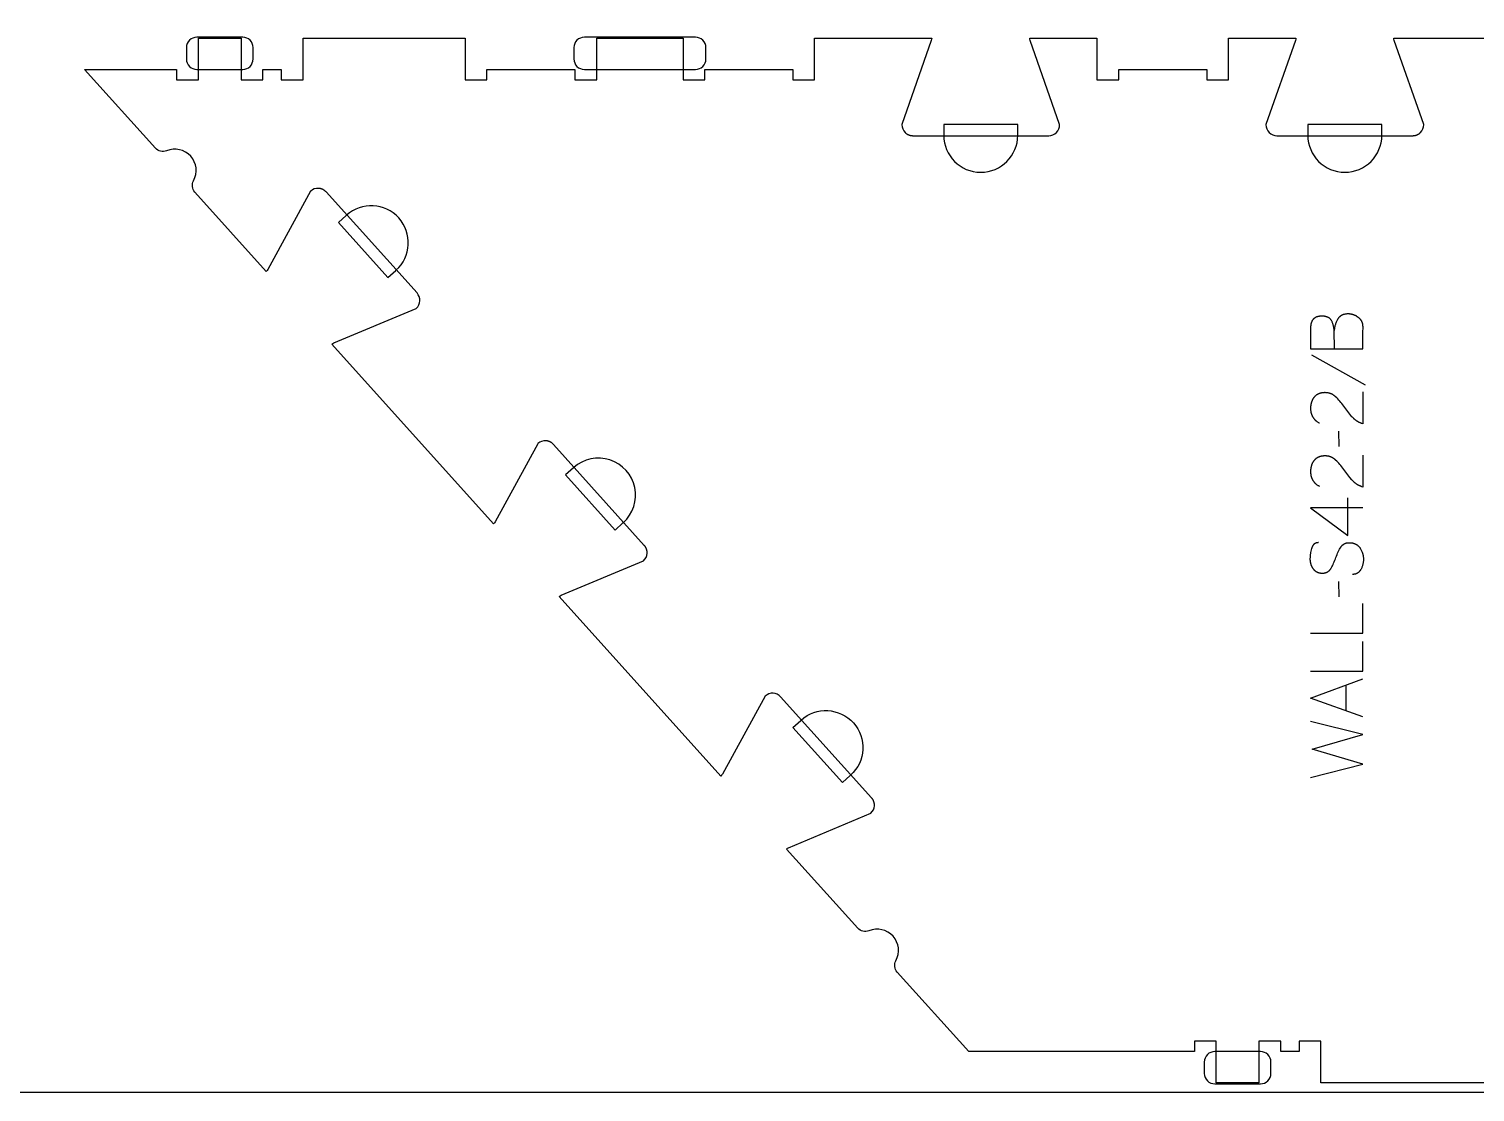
# Model space of a CAD drawing. Extents: x 0 to 4485, y 0 to 10771.
# Drawn here: x 1524 to 2354, y 4349 to 4959 of the extents above; entities that cross this region are included whole.
import ezdxf

# ---------------------------------------------------------------- set-up
doc = ezdxf.new("R2010")
doc.units = 0
for name, color, linetype in [('0_SHEET_SPRUCEPLY_2440X122', 1, 'CONTINUOUS'), ('1_ANYTOOL_1MMDEEP_LABELS_S', 2, 'CONTINUOUS'), ('4_ANYTOOL_CUTTHROUGH_OUTSI', 5, 'CONTINUOUS'), ('5_ANYTOOL_HALF_MILL_9MM_IN', 3, 'CONTINUOUS')]:
    doc.layers.add(name, color=color, linetype=linetype)

msp = doc.modelspace()

# ---------------------------------------------------------------- linework, layer by layer
at = {"layer": '0_SHEET_SPRUCEPLY_2440X122'}
msp.add_lwpolyline([(371.7, 5569.42), (371.7, 4349.42), (2811.7, 4349.42), (2811.7, 5569.42)], close=True, dxfattribs=at)
at = {"layer": '1_ANYTOOL_1MMDEEP_LABELS_S', "color": 2}
for points in [[(2259.31, 4775.84), (2289.31, 4775.84), (2289.31, 4785.52), (2289.39, 4788.05), (2289.4, 4788.28), (2289.4, 4788.5), (2289.39, 4788.73), (2289.38, 4788.95), (2289.37, 4789.16), (2289.34, 4789.38), (2289.31, 4789.59), (2289.28, 4789.79), (2289.24, 4790), (2289.2, 4790.2), (2289.15, 4790.39), (2289.09, 4790.59), (2289.03, 4790.78), (2288.96, 4790.97), (2288.89, 4791.15), (2288.81, 4791.33), (2288.73, 4791.51), (2288.64, 4791.69), (2288.54, 4791.86), (2288.44, 4792.03), (2288.34, 4792.2), (2288.22, 4792.36), (2288.11, 4792.52), (2287.98, 4792.68), (2287.86, 4792.83), (2287.72, 4792.98), (2287.58, 4793.13), (2287.44, 4793.27), (2287.29, 4793.41), (2287.13, 4793.55), (2286.97, 4793.68), (2286.8, 4793.81), (2286.63, 4793.94), (2286.46, 4794.07), (2286.29, 4794.19), (2286.11, 4794.3), (2285.94, 4794.41), (2285.76, 4794.52), (2285.58, 4794.62), (2285.4, 4794.72), (2285.22, 4794.82), (2285.04, 4794.91), (2284.86, 4795), (2284.68, 4795.08), (2284.49, 4795.16), (2284.31, 4795.24), (2284.12, 4795.31), (2283.94, 4795.37), (2283.75, 4795.44), (2283.56, 4795.5), (2283.37, 4795.55), (2283.17, 4795.6), (2282.98, 4795.65), (2282.79, 4795.69), (2282.59, 4795.73), (2282.39, 4795.76), (2282.2, 4795.79), (2282, 4795.82), (2281.8, 4795.84), (2281.6, 4795.86), (2281.39, 4795.88), (2281.19, 4795.89), (2280.99, 4795.89), (2280.78, 4795.89), (2280.53, 4795.89), (2280.28, 4795.88), (2280.04, 4795.87), (2279.8, 4795.85), (2279.56, 4795.82), (2279.33, 4795.79), (2279.11, 4795.75), (2278.89, 4795.71), (2278.67, 4795.66), (2278.46, 4795.61), (2278.25, 4795.55), (2278.05, 4795.48), (2277.85, 4795.41), (2277.66, 4795.34), (2277.47, 4795.25), (2277.28, 4795.16), (2277.19, 4795.12), (2277.1, 4795.07), (2277.01, 4795.02), (2276.93, 4794.97), (2276.84, 4794.92), (2276.75, 4794.87), (2276.67, 4794.81), (2276.59, 4794.76), (2276.5, 4794.7), (2276.42, 4794.64), (2276.34, 4794.58), (2276.27, 4794.52), (2276.19, 4794.45), (2276.11, 4794.39), (2276.04, 4794.32), (2275.96, 4794.25), (2275.89, 4794.19), (2275.82, 4794.11), (2275.75, 4794.04), (2275.68, 4793.97), (2275.61, 4793.89), (2275.54, 4793.82), (2275.41, 4793.66), (2275.28, 4793.5), (2275.16, 4793.33), (2275.04, 4793.16), (2274.93, 4792.98), (2274.71, 4792.61), (2274.51, 4792.24), (2274.32, 4791.86), (2274.13, 4791.47), (2273.96, 4791.08), (2273.8, 4790.68), (2273.66, 4790.28), (2273.52, 4789.87), (2273.4, 4789.46), (2273.28, 4789.03), (2273.18, 4788.61), (2273.09, 4788.17), (2273.02, 4787.73), (2272.95, 4787.29), (2272.89, 4786.84), (2272.85, 4786.38)], [(2272.98, 4775.84), (2272.85, 4786.38), (2272.82, 4786.78), (2272.78, 4787.17), (2272.73, 4787.56), (2272.67, 4787.94), (2272.61, 4788.32), (2272.53, 4788.69), (2272.45, 4789.06), (2272.35, 4789.42), (2272.25, 4789.77), (2272.14, 4790.12), (2272.02, 4790.46), (2271.89, 4790.8), (2271.75, 4791.14), (2271.61, 4791.46), (2271.45, 4791.78), (2271.29, 4792.1), (2271.24, 4792.18), (2271.2, 4792.25), (2271.15, 4792.33), (2271.11, 4792.4), (2271.06, 4792.48), (2271.01, 4792.55), (2270.96, 4792.62), (2270.91, 4792.69), (2270.85, 4792.76), (2270.8, 4792.82), (2270.74, 4792.89), (2270.68, 4792.95), (2270.62, 4793.02), (2270.56, 4793.08), (2270.5, 4793.14), (2270.44, 4793.2), (2270.37, 4793.26), (2270.31, 4793.31), (2270.24, 4793.37), (2270.17, 4793.42), (2270.1, 4793.48), (2270.03, 4793.53), (2269.95, 4793.58), (2269.88, 4793.63), (2269.8, 4793.68), (2269.73, 4793.72), (2269.65, 4793.77), (2269.57, 4793.81), (2269.49, 4793.86), (2269.4, 4793.9), (2269.32, 4793.94), (2269.24, 4793.98), (2269.15, 4794.02), (2269.06, 4794.06), (2268.88, 4794.13), (2268.69, 4794.19), (2268.5, 4794.26), (2268.31, 4794.31), (2268.1, 4794.36), (2267.9, 4794.41), (2267.68, 4794.45), (2267.46, 4794.49), (2267.24, 4794.52), (2267.01, 4794.55), (2266.78, 4794.57), (2266.53, 4794.59), (2266.29, 4794.6), (2266.04, 4794.61), (2265.78, 4794.61), (2265.38, 4794.6), (2265.19, 4794.59), (2265, 4794.58), (2264.81, 4794.57), (2264.62, 4794.55), (2264.44, 4794.53), (2264.26, 4794.5), (2264.09, 4794.48), (2263.92, 4794.44), (2263.75, 4794.41), (2263.58, 4794.37), (2263.42, 4794.33), (2263.26, 4794.29), (2263.1, 4794.24), (2262.95, 4794.19), (2262.8, 4794.14), (2262.65, 4794.08), (2262.51, 4794.02), (2262.37, 4793.95), (2262.23, 4793.89), (2262.1, 4793.82), (2261.96, 4793.74), (2261.84, 4793.67), (2261.71, 4793.59), (2261.59, 4793.5), (2261.47, 4793.42), (2261.36, 4793.33), (2261.24, 4793.23), (2261.14, 4793.14), (2261.03, 4793.04), (2260.93, 4792.94), (2260.83, 4792.83), (2260.73, 4792.72), (2260.64, 4792.61), (2260.55, 4792.49), (2260.46, 4792.37), (2260.38, 4792.25), (2260.3, 4792.13), (2260.22, 4792), (2260.14, 4791.86), (2260.07, 4791.73), (2260.01, 4791.59), (2259.94, 4791.45), (2259.88, 4791.3), (2259.82, 4791.15), (2259.77, 4791), (2259.71, 4790.85), (2259.66, 4790.69), (2259.62, 4790.53), (2259.58, 4790.36), (2259.54, 4790.19), (2259.5, 4790.02), (2259.47, 4789.85), (2259.44, 4789.67), (2259.41, 4789.49), (2259.39, 4789.3), (2259.37, 4789.12), (2259.35, 4788.93), (2259.33, 4788.73), (2259.32, 4788.33), (2259.31, 4787.92), (2259.31, 4775.84)], [(2259.78, 4772.41), (2290.55, 4755.22)], [(2289.27, 4751.19), (2289.22, 4732.89), (2288.77, 4733.04), (2288.54, 4733.12), (2288.32, 4733.2), (2288.1, 4733.29), (2287.88, 4733.38), (2287.67, 4733.47), (2287.46, 4733.56), (2287.25, 4733.66), (2287.04, 4733.77), (2286.83, 4733.87), (2286.63, 4733.99), (2286.43, 4734.1), (2286.23, 4734.22), (2286.04, 4734.34), (2285.84, 4734.46), (2285.65, 4734.59), (2285.46, 4734.72), (2285.28, 4734.86), (2285.09, 4735), (2284.91, 4735.14), (2284.73, 4735.29), (2284.56, 4735.44), (2284.38, 4735.59), (2284.21, 4735.75), (2284.04, 4735.91), (2283.87, 4736.07), (2283.71, 4736.24), (2283.55, 4736.41), (2283.39, 4736.58), (2283.07, 4736.94), (2281.86, 4738.42), (2280.67, 4739.91), (2279.51, 4741.42), (2278.38, 4742.94), (2277.82, 4743.7), (2277.25, 4744.43), (2276.67, 4745.14), (2276.09, 4745.83), (2275.49, 4746.5), (2274.89, 4747.14), (2274.28, 4747.76), (2273.67, 4748.36), (2273.51, 4748.51), (2273.35, 4748.65), (2273.19, 4748.79), (2273.03, 4748.92), (2272.86, 4749.04), (2272.69, 4749.17), (2272.52, 4749.28), (2272.35, 4749.4), (2272.18, 4749.5), (2272, 4749.61), (2271.82, 4749.71), (2271.64, 4749.8), (2271.46, 4749.89), (2271.27, 4749.98), (2271.08, 4750.06), (2270.89, 4750.13), (2270.7, 4750.2), (2270.5, 4750.27), (2270.31, 4750.33), (2270.11, 4750.39), (2269.9, 4750.44), (2269.7, 4750.49), (2269.49, 4750.54), (2269.29, 4750.57), (2269.08, 4750.61), (2268.86, 4750.64), (2268.65, 4750.66), (2268.43, 4750.69), (2268.21, 4750.7), (2267.99, 4750.71), (2267.76, 4750.72), (2267.54, 4750.72), (2267.29, 4750.72), (2267.04, 4750.71), (2266.8, 4750.7), (2266.56, 4750.68), (2266.33, 4750.66), (2266.09, 4750.63), (2265.87, 4750.6), (2265.64, 4750.56), (2265.42, 4750.52), (2265.21, 4750.48), (2265, 4750.42), (2264.79, 4750.37), (2264.58, 4750.3), (2264.38, 4750.24), (2264.18, 4750.17), (2263.99, 4750.09), (2263.8, 4750.01), (2263.62, 4749.92), (2263.43, 4749.83), (2263.25, 4749.73), (2263.08, 4749.63), (2262.91, 4749.53), (2262.74, 4749.42), (2262.58, 4749.3), (2262.42, 4749.18), (2262.26, 4749.05), (2262.11, 4748.92), (2261.96, 4748.79), (2261.82, 4748.65), (2261.68, 4748.5), (2261.54, 4748.35), (2261.41, 4748.19), (2261.28, 4748.03), (2261.15, 4747.87), (2261.03, 4747.71), (2260.92, 4747.54), (2260.8, 4747.37), (2260.7, 4747.2), (2260.59, 4747.02), (2260.49, 4746.85), (2260.39, 4746.67), (2260.3, 4746.48), (2260.21, 4746.3), (2260.13, 4746.11), (2260.05, 4745.92), (2259.97, 4745.73), (2259.9, 4745.53), (2259.83, 4745.33), (2259.77, 4745.13), (2259.71, 4744.93), (2259.66, 4744.72), (2259.6, 4744.51), (2259.56, 4744.3), (2259.51, 4744.09), (2259.47, 4743.87), (2259.44, 4743.65), (2259.41, 4743.43), (2259.38, 4743.21), (2259.36, 4742.98), (2259.34, 4742.75), (2259.33, 4742.52), (2259.32, 4742.28), (2259.31, 4741.81), (2259.31, 4741.44), (2259.33, 4741.08), (2259.35, 4740.73), (2259.39, 4740.38), (2259.43, 4740.04), (2259.49, 4739.71), (2259.55, 4739.38), (2259.63, 4739.06), (2259.71, 4738.75), (2259.76, 4738.59), (2259.81, 4738.44), (2259.86, 4738.29), (2259.91, 4738.14), (2259.97, 4737.99), (2260.03, 4737.84), (2260.09, 4737.7), (2260.15, 4737.55), (2260.22, 4737.41), (2260.28, 4737.27), (2260.36, 4737.13), (2260.43, 4737), (2260.51, 4736.86), (2260.58, 4736.73), (2260.66, 4736.6), (2260.75, 4736.47), (2260.83, 4736.34), (2260.92, 4736.21), (2261.01, 4736.09), (2261.11, 4735.96), (2261.2, 4735.84), (2261.3, 4735.72), (2261.4, 4735.6), (2261.51, 4735.48), (2261.61, 4735.37), (2261.72, 4735.26), (2261.83, 4735.14), (2261.94, 4735.03), (2262.06, 4734.92), (2262.18, 4734.82), (2262.3, 4734.71), (2262.42, 4734.61), (2262.68, 4734.4), (2262.94, 4734.21), (2263.21, 4734.02), (2263.5, 4733.83), (2263.79, 4733.66), (2264.09, 4733.49), (2264.41, 4733.32)], [(2275.42, 4728.61), (2275.51, 4719.82)], [(2289.27, 4714.89), (2289.22, 4696.59), (2288.77, 4696.74), (2288.54, 4696.82), (2288.32, 4696.9), (2288.1, 4696.99), (2287.88, 4697.08), (2287.67, 4697.17), (2287.46, 4697.26), (2287.25, 4697.36), (2287.04, 4697.47), (2286.83, 4697.57), (2286.63, 4697.69), (2286.43, 4697.8), (2286.23, 4697.92), (2286.04, 4698.04), (2285.84, 4698.16), (2285.65, 4698.29), (2285.46, 4698.42), (2285.28, 4698.56), (2285.09, 4698.7), (2284.91, 4698.84), (2284.73, 4698.99), (2284.56, 4699.14), (2284.38, 4699.29), (2284.21, 4699.45), (2284.04, 4699.61), (2283.87, 4699.77), (2283.71, 4699.94), (2283.55, 4700.11), (2283.39, 4700.28), (2283.07, 4700.64), (2281.86, 4702.12), (2280.67, 4703.61), (2279.51, 4705.12), (2278.38, 4706.64), (2277.82, 4707.4), (2277.25, 4708.13), (2276.67, 4708.84), (2276.09, 4709.53), (2275.49, 4710.2), (2274.89, 4710.84), (2274.28, 4711.46), (2273.67, 4712.06), (2273.51, 4712.21), (2273.35, 4712.35), (2273.19, 4712.49), (2273.03, 4712.62), (2272.86, 4712.74), (2272.69, 4712.87), (2272.52, 4712.98), (2272.35, 4713.1), (2272.18, 4713.2), (2272, 4713.31), (2271.82, 4713.41), (2271.64, 4713.5), (2271.46, 4713.59), (2271.27, 4713.68), (2271.08, 4713.76), (2270.89, 4713.83), (2270.7, 4713.9), (2270.5, 4713.97), (2270.31, 4714.03), (2270.11, 4714.09), (2269.9, 4714.14), (2269.7, 4714.19), (2269.49, 4714.24), (2269.29, 4714.27), (2269.08, 4714.31), (2268.86, 4714.34), (2268.65, 4714.36), (2268.43, 4714.39), (2268.21, 4714.4), (2267.99, 4714.41), (2267.76, 4714.42), (2267.54, 4714.42), (2267.29, 4714.42), (2267.04, 4714.41), (2266.8, 4714.4), (2266.56, 4714.38), (2266.33, 4714.36), (2266.09, 4714.33), (2265.87, 4714.3), (2265.64, 4714.26), (2265.42, 4714.22), (2265.21, 4714.18), (2265, 4714.12), (2264.79, 4714.07), (2264.58, 4714), (2264.38, 4713.94), (2264.18, 4713.87), (2263.99, 4713.79), (2263.8, 4713.71), (2263.62, 4713.62), (2263.43, 4713.53), (2263.25, 4713.43), (2263.08, 4713.33), (2262.91, 4713.23), (2262.74, 4713.12), (2262.58, 4713), (2262.42, 4712.88), (2262.26, 4712.75), (2262.11, 4712.62), (2261.96, 4712.49), (2261.82, 4712.35), (2261.68, 4712.2), (2261.54, 4712.05), (2261.41, 4711.89), (2261.28, 4711.73), (2261.15, 4711.57), (2261.03, 4711.41), (2260.92, 4711.24), (2260.8, 4711.07), (2260.7, 4710.9), (2260.59, 4710.72), (2260.49, 4710.55), (2260.39, 4710.37), (2260.3, 4710.18), (2260.21, 4710), (2260.13, 4709.81), (2260.05, 4709.62), (2259.97, 4709.43), (2259.9, 4709.23), (2259.83, 4709.03), (2259.77, 4708.83), (2259.71, 4708.63), (2259.66, 4708.42), (2259.6, 4708.21), (2259.56, 4708), (2259.51, 4707.79), (2259.47, 4707.57), (2259.44, 4707.35), (2259.41, 4707.13), (2259.38, 4706.91), (2259.36, 4706.68), (2259.34, 4706.45), (2259.33, 4706.22), (2259.32, 4705.98), (2259.31, 4705.51), (2259.31, 4705.14), (2259.33, 4704.78), (2259.35, 4704.43), (2259.39, 4704.08), (2259.43, 4703.74), (2259.49, 4703.41), (2259.55, 4703.08), (2259.63, 4702.76), (2259.71, 4702.45), (2259.76, 4702.29), (2259.81, 4702.14), (2259.86, 4701.99), (2259.91, 4701.84), (2259.97, 4701.69), (2260.03, 4701.54), (2260.09, 4701.4), (2260.15, 4701.25), (2260.22, 4701.11), (2260.28, 4700.97), (2260.36, 4700.83), (2260.43, 4700.7), (2260.51, 4700.56), (2260.58, 4700.43), (2260.66, 4700.3), (2260.75, 4700.17), (2260.83, 4700.04), (2260.92, 4699.91), (2261.01, 4699.79), (2261.11, 4699.66), (2261.2, 4699.54), (2261.3, 4699.42), (2261.4, 4699.3), (2261.51, 4699.18), (2261.61, 4699.07), (2261.72, 4698.96), (2261.83, 4698.84), (2261.94, 4698.73), (2262.06, 4698.62), (2262.18, 4698.52), (2262.3, 4698.41), (2262.42, 4698.31), (2262.68, 4698.1), (2262.94, 4697.91), (2263.21, 4697.72), (2263.5, 4697.53), (2263.79, 4697.36), (2264.09, 4697.19), (2264.41, 4697.02)], [(2280.65, 4668.69), (2280.65, 4690.46)], [(2289.31, 4684.68), (2259.27, 4684.72), (2280.65, 4668.69)], [(2263.89, 4664.66), (2263.71, 4664.66), (2263.61, 4664.66), (2263.52, 4664.65), (2263.43, 4664.64), (2263.34, 4664.64), (2263.25, 4664.63), (2263.17, 4664.61), (2263.08, 4664.6), (2262.99, 4664.58), (2262.91, 4664.57), (2262.83, 4664.55), (2262.74, 4664.53), (2262.66, 4664.51), (2262.58, 4664.48), (2262.5, 4664.46), (2262.43, 4664.43), (2262.35, 4664.41), (2262.27, 4664.38), (2262.2, 4664.34), (2262.12, 4664.31), (2262.05, 4664.28), (2261.98, 4664.24), (2261.91, 4664.2), (2261.84, 4664.16), (2261.77, 4664.12), (2261.7, 4664.08), (2261.63, 4664.04), (2261.57, 4663.99), (2261.5, 4663.94), (2261.44, 4663.9), (2261.38, 4663.85), (2261.31, 4663.79), (2261.25, 4663.74), (2261.19, 4663.68), (2261.14, 4663.63), (2261.08, 4663.57), (2261.02, 4663.51), (2260.97, 4663.45), (2260.91, 4663.38), (2260.86, 4663.32), (2260.81, 4663.25), (2260.75, 4663.18), (2260.7, 4663.12), (2260.65, 4663.04), (2260.61, 4662.97), (2260.56, 4662.9), (2260.51, 4662.82), (2260.47, 4662.74), (2260.42, 4662.66), (2260.38, 4662.58), (2260.34, 4662.5), (2260.25, 4662.33), (2260.18, 4662.15), (2260.1, 4661.97), (2260.03, 4661.78), (2259.97, 4661.59), (2259.91, 4661.39), (2259.69, 4660.57), (2259.5, 4659.78), (2259.33, 4658.99), (2259.2, 4658.22), (2259.15, 4657.84), (2259.1, 4657.46), (2259.06, 4657.09), (2259.02, 4656.72), (2259, 4656.36), (2258.98, 4655.99), (2258.97, 4655.63), (2258.97, 4655.28), (2258.97, 4655.08), (2258.97, 4654.89), (2258.98, 4654.7), (2258.99, 4654.51), (2259.01, 4654.32), (2259.03, 4654.13), (2259.05, 4653.94), (2259.08, 4653.76), (2259.11, 4653.57), (2259.14, 4653.39), (2259.18, 4653.2), (2259.22, 4653.02), (2259.27, 4652.84), (2259.31, 4652.66), (2259.37, 4652.49), (2259.42, 4652.31), (2259.48, 4652.14), (2259.54, 4651.96), (2259.61, 4651.79), (2259.68, 4651.62), (2259.75, 4651.45), (2259.83, 4651.28), (2259.91, 4651.11), (2259.99, 4650.95), (2260.08, 4650.78), (2260.17, 4650.62), (2260.26, 4650.46), (2260.36, 4650.3), (2260.46, 4650.14), (2260.57, 4649.98), (2260.68, 4649.82), (2260.79, 4649.66), (2260.9, 4649.51), (2261.02, 4649.36), (2261.14, 4649.22), (2261.27, 4649.08), (2261.39, 4648.95), (2261.53, 4648.82), (2261.66, 4648.7), (2261.8, 4648.58), (2261.94, 4648.46), (2262.08, 4648.35), (2262.22, 4648.25), (2262.37, 4648.15), (2262.53, 4648.06), (2262.68, 4647.97), (2262.84, 4647.88), (2263, 4647.8), (2263.16, 4647.73), (2263.33, 4647.65), (2263.5, 4647.59), (2263.68, 4647.53), (2263.85, 4647.47), (2264.03, 4647.42), (2264.21, 4647.38), (2264.4, 4647.33), (2264.59, 4647.3), (2264.78, 4647.27), (2264.97, 4647.24), (2265.17, 4647.22), (2265.37, 4647.2), (2265.58, 4647.19), (2265.78, 4647.18), (2265.99, 4647.18), (2266.21, 4647.18), (2266.42, 4647.19), (2266.63, 4647.2), (2266.83, 4647.22), (2267.03, 4647.25), (2267.23, 4647.28), (2267.42, 4647.31), (2267.61, 4647.36), (2267.8, 4647.4), (2267.98, 4647.46), (2268.16, 4647.51), (2268.33, 4647.58), (2268.42, 4647.61), (2268.5, 4647.65), (2268.59, 4647.68), (2268.67, 4647.72), (2268.75, 4647.76), (2268.83, 4647.8), (2268.91, 4647.84), (2268.99, 4647.89), (2269.07, 4647.93), (2269.15, 4647.98), (2269.23, 4648.03), (2269.3, 4648.07), (2269.38, 4648.12), (2269.45, 4648.18), (2269.52, 4648.23), (2269.6, 4648.28), (2269.67, 4648.34), (2269.74, 4648.4), (2269.81, 4648.46), (2269.88, 4648.52), (2269.94, 4648.58), (2270.01, 4648.64), (2270.08, 4648.7), (2270.14, 4648.77), (2270.27, 4648.91), (2270.39, 4649.05), (2270.51, 4649.19), (2270.63, 4649.34), (2270.74, 4649.5), (2270.85, 4649.67), (2270.95, 4649.83), (2271.05, 4650.01), (2271.44, 4650.72), (2271.82, 4651.45), (2272.19, 4652.2), (2272.55, 4652.96), (2272.89, 4653.74), (2273.23, 4654.54), (2273.55, 4655.35), (2273.86, 4656.18), (2274.17, 4657), (2274.5, 4657.81), (2274.84, 4658.6), (2275.2, 4659.36), (2275.58, 4660.11), (2275.97, 4660.83), (2276.37, 4661.54), (2276.79, 4662.22), (2276.9, 4662.39), (2277.02, 4662.55), (2277.13, 4662.7), (2277.19, 4662.78), (2277.25, 4662.85), (2277.32, 4662.92), (2277.38, 4662.99), (2277.44, 4663.06), (2277.51, 4663.13), (2277.57, 4663.2), (2277.64, 4663.26), (2277.71, 4663.32), (2277.78, 4663.38), (2277.85, 4663.44), (2277.92, 4663.5), (2277.99, 4663.56), (2278.06, 4663.62), (2278.14, 4663.67), (2278.21, 4663.72), (2278.29, 4663.78), (2278.36, 4663.83), (2278.44, 4663.87), (2278.52, 4663.92), (2278.6, 4663.97), (2278.68, 4664.01), (2278.76, 4664.05), (2278.84, 4664.09), (2278.93, 4664.13), (2279.01, 4664.17), (2279.1, 4664.21), (2279.18, 4664.24), (2279.27, 4664.28), (2279.36, 4664.31), (2279.45, 4664.34), (2279.54, 4664.37), (2279.63, 4664.4), (2279.72, 4664.43), (2279.91, 4664.47), (2280.1, 4664.52), (2280.3, 4664.55), (2280.5, 4664.58), (2280.7, 4664.61), (2280.91, 4664.63), (2281.12, 4664.64), (2281.34, 4664.65), (2281.56, 4664.65), (2281.78, 4664.65), (2282.01, 4664.64), (2282.24, 4664.62), (2282.47, 4664.6), (2282.7, 4664.57), (2282.92, 4664.54), (2283.14, 4664.51), (2283.36, 4664.47), (2283.57, 4664.42), (2283.78, 4664.37), (2283.98, 4664.31), (2284.18, 4664.25), (2284.38, 4664.18), (2284.58, 4664.11), (2284.77, 4664.04), (2284.95, 4663.95), (2285.13, 4663.87), (2285.31, 4663.78), (2285.49, 4663.68), (2285.66, 4663.58), (2285.83, 4663.47), (2285.99, 4663.36), (2286.15, 4663.24), (2286.31, 4663.12), (2286.46, 4662.99), (2286.61, 4662.86), (2286.76, 4662.73), (2286.9, 4662.58), (2287.04, 4662.44), (2287.17, 4662.29), (2287.3, 4662.13), (2287.43, 4661.97), (2287.55, 4661.8), (2287.67, 4661.63), (2287.79, 4661.45), (2288.01, 4661.09), (2288.21, 4660.73), (2288.41, 4660.36), (2288.59, 4659.99), (2288.75, 4659.61), (2288.9, 4659.23), (2288.97, 4659.04), (2289.04, 4658.85), (2289.1, 4658.66), (2289.16, 4658.47), (2289.22, 4658.27), (2289.27, 4658.08), (2289.32, 4657.88), (2289.37, 4657.69), (2289.41, 4657.49), (2289.45, 4657.29), (2289.49, 4657.09), (2289.52, 4656.89), (2289.55, 4656.69), (2289.57, 4656.49), (2289.61, 4656.08), (2289.64, 4655.67), (2289.65, 4655.26), (2289.65, 4654.84), (2289.64, 4654.44), (2289.61, 4654.03), (2289.57, 4653.63), (2289.52, 4653.24), (2289.45, 4652.85), (2289.38, 4652.46), (2289.29, 4652.08), (2289.18, 4651.7), (2289.07, 4651.33), (2288.94, 4650.96), (2288.8, 4650.6), (2288.65, 4650.24), (2288.48, 4649.89), (2288.3, 4649.54), (2288.11, 4649.19), (2288.01, 4649.02), (2287.9, 4648.86), (2287.8, 4648.7), (2287.69, 4648.55), (2287.58, 4648.4), (2287.46, 4648.26), (2287.34, 4648.12), (2287.22, 4647.99), (2287.1, 4647.87), (2286.97, 4647.75), (2286.84, 4647.63), (2286.71, 4647.52), (2286.64, 4647.47), (2286.57, 4647.42), (2286.5, 4647.37), (2286.43, 4647.32), (2286.36, 4647.27), (2286.29, 4647.22), (2286.22, 4647.18), (2286.15, 4647.14), (2286.07, 4647.09), (2286, 4647.05), (2285.93, 4647.01), (2285.85, 4646.98), (2285.77, 4646.94), (2285.7, 4646.9), (2285.62, 4646.87), (2285.54, 4646.84), (2285.46, 4646.8), (2285.38, 4646.77), (2285.3, 4646.75), (2285.22, 4646.72), (2285.05, 4646.67), (2284.89, 4646.62), (2284.72, 4646.58), (2284.54, 4646.55), (2284.36, 4646.52), (2284.19, 4646.49), (2284, 4646.47), (2283.82, 4646.46), (2283.63, 4646.45), (2283.44, 4646.45)], [(2275.42, 4642.42), (2275.51, 4633.64)], [(2259.31, 4612.68), (2289.31, 4612.68), (2289.31, 4629.78)], [(2259.31, 4590.86), (2289.31, 4590.86), (2289.31, 4607.96)], [(2289.31, 4564.64), (2259.31, 4575.52), (2289.31, 4586.58)], [(2279.75, 4568.11), (2279.75, 4583.02)], [(2259.31, 4529.92), (2289.31, 4537.64), (2260.21, 4546.08), (2289.31, 4554.56), (2259.31, 4562.06)]]:
    msp.add_lwpolyline(points, dxfattribs=at)
at = {"layer": '4_ANYTOOL_CUTTHROUGH_OUTSI', "color": 5}
msp.add_lwpolyline([(2374.26, 4354.67), (2324.51, 4354.67), (2265.2, 4354.67), (2265.2, 4378.67), (2252.7, 4378.67), (2252.7, 4372.67), (2242.2, 4372.67), (2242.2, 4378.67), (2229.7, 4378.67), (2229.7, 4354.67), (2205.2, 4354.67), (2205.2, 4378.67), (2192.7, 4378.67), (2192.7, 4378.42), (2192.7, 4378.42), (2192.7, 4372.67), (2063.19, 4372.67), (2022.19, 4418.21), (2022.19, 4418.21, -0.317837), (2021.41, 4424.8, 0.707107), (2005.95, 4441.97, -0.317837), (1999.47, 4443.43), (1958.57, 4488.87, -0.061485), (1959.76, 4489.62), (2006.94, 4509.37), (2006.98, 4509.39), (2007.01, 4509.41), (2007.01, 4509.41, 0.198912), (2009.07, 4513.73), (2009.08, 4513.88), (2009.08, 4514.03), (2009.08, 4514.18), (2009.07, 4514.33), (2009.07, 4514.49), (2009.05, 4514.64), (2009.04, 4514.79), (2009.02, 4514.94), (2008.99, 4515.1), (2008.97, 4515.25), (2008.93, 4515.4), (2008.9, 4515.55), (2008.86, 4515.7), (2008.82, 4515.85), (2008.77, 4516), (2008.72, 4516.14), (2008.67, 4516.29), (2008.61, 4516.43), (2008.55, 4516.58), (2008.49, 4516.72), (2008.42, 4516.86), (2008.35, 4517), (2008.27, 4517.13), (2008.2, 4517.26), (2008.11, 4517.39), (2008.03, 4517.52), (2007.95, 4517.65), (2007.86, 4517.77), (2007.76, 4517.89), (2007.67, 4518.01), (2007.57, 4518.13), (2007.47, 4518.24), (1955.28, 4576.21, 0.414214), (1946.46, 4576.67), (1946.42, 4576.64), (1946.4, 4576.6), (1921.83, 4531.74), (1921.83, 4531.74, -0.061485), (1920.96, 4530.64), (1828.16, 4633.7, -0.061485), (1829.34, 4634.46), (1876.53, 4654.21), (1876.57, 4654.22), (1876.6, 4654.25), (1876.6, 4654.25, 0.198912), (1878.66, 4658.57), (1878.66, 4658.72), (1878.67, 4658.87), (1878.67, 4659.02), (1878.66, 4659.17), (1878.65, 4659.32), (1878.64, 4659.48), (1878.62, 4659.63), (1878.6, 4659.78), (1878.58, 4659.93), (1878.55, 4660.09), (1878.52, 4660.24), (1878.49, 4660.39), (1878.45, 4660.54), (1878.4, 4660.69), (1878.36, 4660.84), (1878.31, 4660.98), (1878.25, 4661.13), (1878.2, 4661.27), (1878.14, 4661.42), (1878.07, 4661.56), (1878, 4661.7), (1877.93, 4661.83), (1877.86, 4661.97), (1877.78, 4662.1), (1877.7, 4662.23), (1877.62, 4662.36), (1877.53, 4662.49), (1877.44, 4662.61), (1877.35, 4662.73), (1877.26, 4662.85), (1877.16, 4662.97), (1877.06, 4663.08), (1824.87, 4721.04), (1824.77, 4721.15), (1824.66, 4721.26), (1824.56, 4721.37), (1824.44, 4721.47), (1824.33, 4721.57), (1824.21, 4721.67), (1824.1, 4721.77), (1823.97, 4721.86), (1823.85, 4721.95), (1823.72, 4722.04), (1823.59, 4722.13), (1823.46, 4722.21), (1823.33, 4722.29), (1823.19, 4722.36), (1823.05, 4722.43), (1822.92, 4722.5), (1822.77, 4722.57), (1822.63, 4722.63), (1822.49, 4722.69), (1822.34, 4722.74), (1822.2, 4722.79), (1822.05, 4722.84), (1821.9, 4722.88), (1821.75, 4722.92), (1821.6, 4722.96), (1821.45, 4722.99), (1821.3, 4723.02), (1821.15, 4723.04), (1821, 4723.06), (1820.85, 4723.08), (1820.7, 4723.09), (1820.55, 4723.1, 0.198912), (1816.04, 4721.51), (1816.01, 4721.48), (1815.99, 4721.44), (1791.42, 4676.58), (1791.42, 4676.58, -0.061485), (1790.54, 4675.48), (1697.74, 4778.54, -0.061485), (1698.93, 4779.3), (1746.11, 4799.05), (1746.15, 4799.06), (1746.19, 4799.09), (1746.19, 4799.09, 0.414214), (1746.65, 4807.92), (1694.46, 4865.88), (1694.35, 4865.99), (1694.25, 4866.1), (1694.14, 4866.21), (1694.03, 4866.31), (1693.92, 4866.41), (1693.8, 4866.51), (1693.68, 4866.61), (1693.56, 4866.7), (1693.44, 4866.79), (1693.31, 4866.88), (1693.18, 4866.97), (1693.05, 4867.05), (1692.91, 4867.13), (1692.78, 4867.2), (1692.64, 4867.27), (1692.5, 4867.34), (1692.36, 4867.41), (1692.22, 4867.47), (1692.07, 4867.53), (1691.93, 4867.58), (1691.78, 4867.63), (1691.63, 4867.68), (1691.49, 4867.72), (1691.34, 4867.76), (1691.19, 4867.8), (1691.04, 4867.83), (1690.89, 4867.86), (1690.74, 4867.88), (1690.59, 4867.9), (1690.44, 4867.92), (1690.29, 4867.93), (1690.14, 4867.94, 0.198912), (1685.63, 4866.35), (1685.6, 4866.32), (1685.58, 4866.28), (1661.01, 4821.42), (1661.01, 4821.42, -0.061485), (1660.13, 4820.32), (1619.22, 4865.75, -0.317837), (1618.44, 4872.34, 0.707107), (1602.99, 4889.51, -0.317837), (1596.51, 4890.97), (1555.81, 4936.17), (1608.74, 4936.17), (1608.74, 4930.17), (1621.24, 4930.17), (1621.24, 4954.17), (1645.74, 4954.17), (1645.74, 4930.17), (1658.24, 4930.17), (1658.24, 4936.17), (1668.74, 4936.17), (1668.74, 4930.17), (1681.24, 4930.17), (1681.24, 4930.42), (1681.24, 4954.17), (1774.26, 4954.17), (1774.26, 4930.17), (1786.76, 4930.17), (1786.76, 4936.17), (1837.26, 4936.17), (1837.26, 4930.17), (1849.76, 4930.17), (1849.76, 4954.17), (1899.26, 4954.17), (1899.26, 4930.17), (1911.76, 4930.17), (1911.76, 4936.17), (1962.26, 4936.17), (1962.26, 4930.17), (1974.76, 4930.17), (1974.76, 4954.17), (2041.96, 4954.17), (2041.96, 4954.17, -0.061485), (2041.72, 4952.78), (2024.83, 4904.51), (2024.81, 4904.47), (2024.81, 4904.42), (2024.81, 4904.42, 0.198912), (2026.64, 4900), (2026.75, 4899.9), (2026.86, 4899.8), (2026.97, 4899.7), (2027.09, 4899.6), (2027.21, 4899.5), (2027.33, 4899.41), (2027.45, 4899.32), (2027.58, 4899.23), (2027.71, 4899.15), (2027.84, 4899.07), (2027.97, 4898.99), (2028.11, 4898.91), (2028.25, 4898.84), (2028.39, 4898.77), (2028.53, 4898.71), (2028.67, 4898.65), (2028.81, 4898.59), (2028.96, 4898.54), (2029.11, 4898.49), (2029.25, 4898.44), (2029.4, 4898.4), (2029.55, 4898.36), (2029.7, 4898.32), (2029.85, 4898.29), (2030.01, 4898.26), (2030.16, 4898.24), (2030.31, 4898.22), (2030.46, 4898.2), (2030.61, 4898.19), (2030.76, 4898.18), (2030.91, 4898.17), (2031.06, 4898.17), (2109.06, 4898.17, 0.414214), (2115.31, 4904.42), (2115.31, 4904.47), (2115.3, 4904.51), (2098.4, 4952.78), (2098.4, 4952.78, -0.061485), (2098.17, 4954.17), (2136.76, 4954.17), (2136.76, 4930.17), (2149.26, 4930.17), (2149.26, 4936.17), (2199.76, 4936.17), (2199.76, 4930.17), (2212.26, 4930.17), (2212.26, 4954.17), (2250.86, 4954.17), (2250.86, 4954.17, -0.061485), (2250.63, 4952.78), (2233.73, 4904.51), (2233.72, 4904.47), (2233.72, 4904.42), (2233.72, 4904.42, 0.414214), (2239.97, 4898.17), (2317.97, 4898.17), (2318.12, 4898.17), (2318.27, 4898.18), (2318.42, 4898.19), (2318.57, 4898.2), (2318.72, 4898.22), (2318.87, 4898.24), (2319.02, 4898.26), (2319.18, 4898.29), (2319.33, 4898.32), (2319.48, 4898.36), (2319.63, 4898.4), (2319.78, 4898.44), (2319.92, 4898.49), (2320.07, 4898.54), (2320.22, 4898.59), (2320.36, 4898.65), (2320.5, 4898.71), (2320.64, 4898.77), (2320.78, 4898.84), (2320.92, 4898.91), (2321.06, 4898.99), (2321.19, 4899.07), (2321.32, 4899.15), (2321.45, 4899.23), (2321.58, 4899.32), (2321.7, 4899.41), (2321.82, 4899.5), (2321.94, 4899.6), (2322.06, 4899.7), (2322.17, 4899.8), (2322.28, 4899.9), (2322.39, 4900, 0.198912), (2324.22, 4904.42), (2324.22, 4904.47), (2324.2, 4904.51), (2307.31, 4952.78), (2307.31, 4952.78, -0.061485), (2307.07, 4954.17), (2324.51, 4954.17), (2374.26, 4954.17)], format="xyb", dxfattribs=at)
at = {"layer": '5_ANYTOOL_HALF_MILL_9MM_IN'}
for points in [[(1620.36, 4954.67, 0.414214), (1614.36, 4948.67), (1614.36, 4942.17, 0.414214), (1620.36, 4936.17), (1646.61, 4936.17, 0.414214), (1652.61, 4942.17), (1652.61, 4948.67, 0.414214), (1646.61, 4954.67)], [(1842.64, 4954.67, 0.414214), (1836.64, 4948.67), (1836.64, 4942.17, 0.414214), (1842.64, 4936.17), (1906.39, 4936.17, 0.414214), (1912.39, 4942.17), (1912.39, 4948.67, 0.414214), (1906.39, 4954.67)], [(2048.81, 4898.42, 1), (2091.31, 4898.42), (2091.31, 4898.67), (2091.31, 4904.67), (2048.81, 4904.67), (2048.81, 4898.67), (2048.81, 4898.42)], [(2257.72, 4898.42, 1), (2300.22, 4898.42), (2300.22, 4898.67), (2300.22, 4904.67), (2257.72, 4904.67), (2257.72, 4898.67), (2257.72, 4898.42)], [(1734.58, 4820.94, 1), (1706.15, 4852.53), (1705.96, 4852.36), (1701.5, 4848.34), (1729.94, 4816.76), (1734.4, 4820.77), (1734.58, 4820.94)], [(1865, 4676.1, 1), (1836.56, 4707.69), (1836.37, 4707.52), (1831.92, 4703.5), (1860.35, 4671.92), (1864.81, 4675.94), (1865, 4676.1)], [(1966.97, 4562.85, -1), (1995.41, 4531.26), (1995.23, 4531.1), (1990.77, 4527.08), (1962.33, 4558.67), (1966.79, 4562.68), (1966.97, 4562.85)], [(2204.33, 4372.67, 0.414214), (2198.33, 4366.67), (2198.33, 4360.17, 0.414214), (2204.33, 4354.17), (2230.58, 4354.17, 0.414214), (2236.58, 4360.17), (2236.58, 4366.67, 0.414214), (2230.58, 4372.67)]]:
    msp.add_lwpolyline(points, format="xyb", close=True, dxfattribs=at)

doc.saveas('drawing.dxf')
